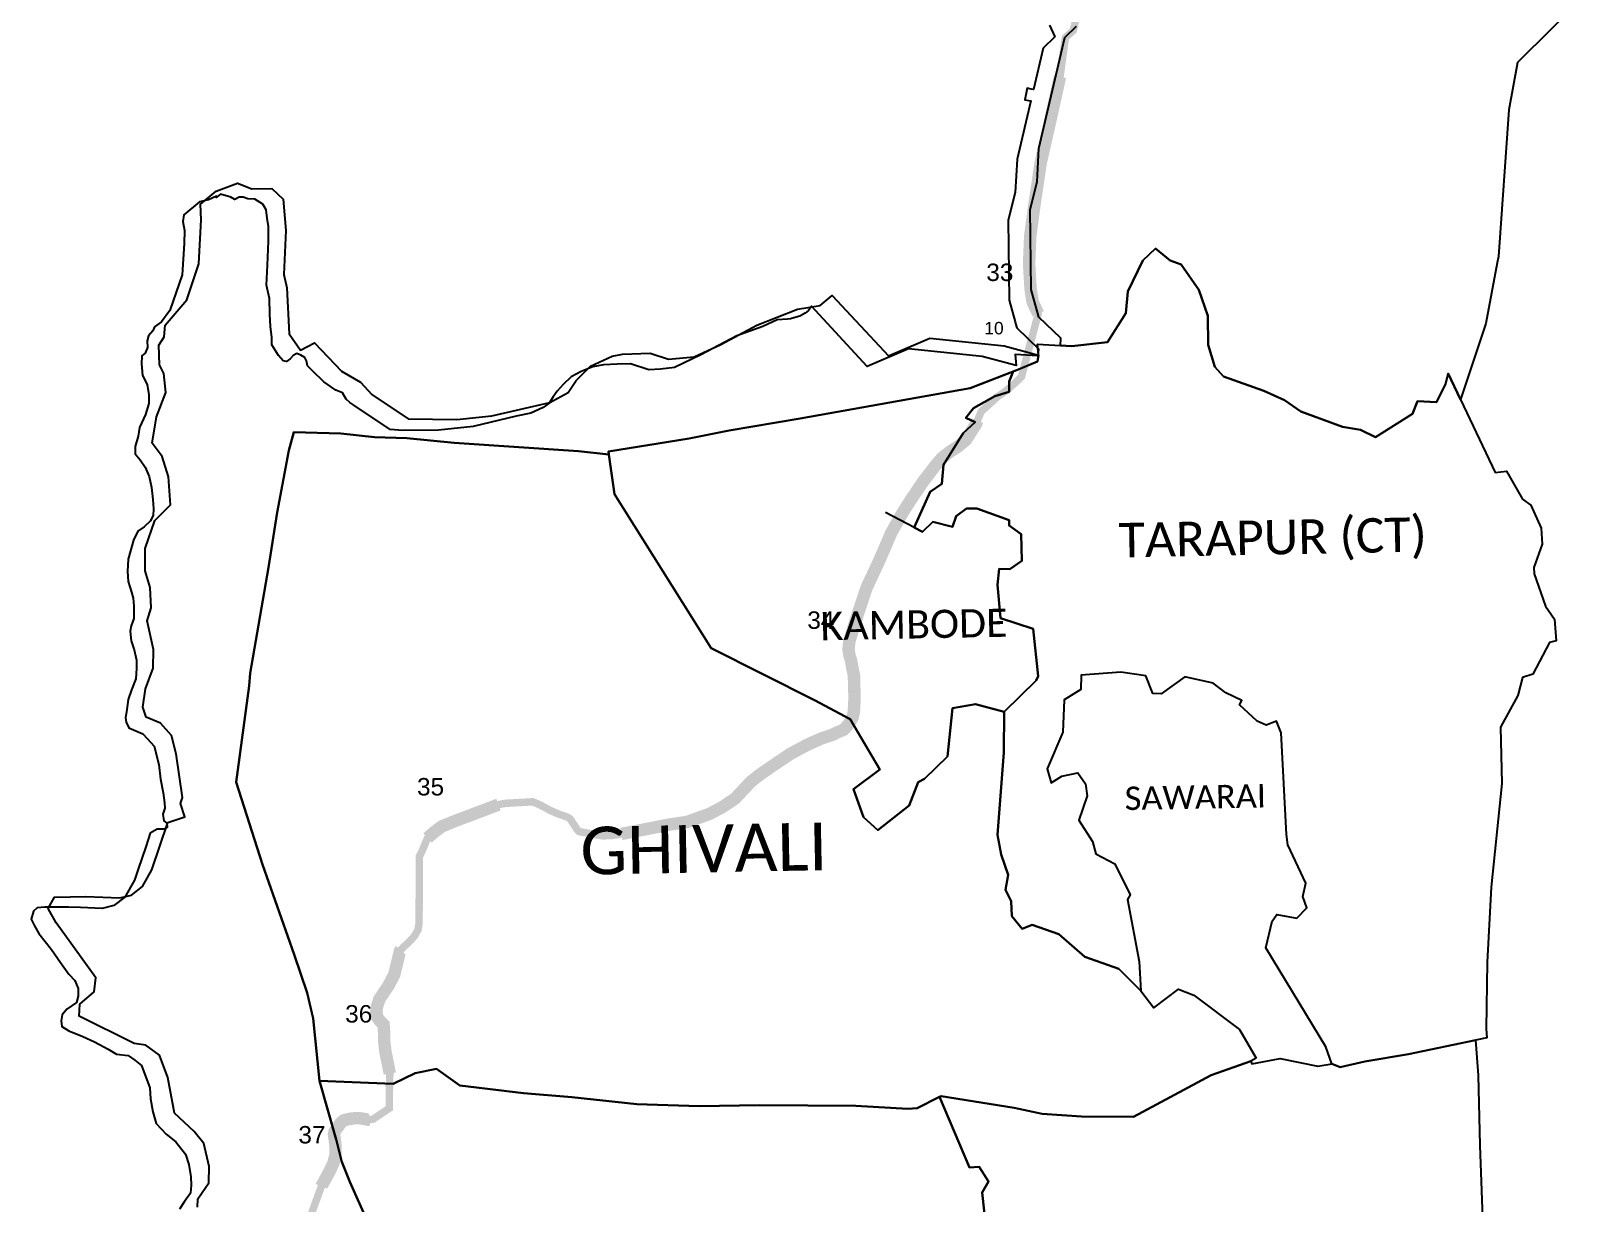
# Model space of a CAD drawing. Header units: metres. Extents: x 0 to 561379, y 0 to 4092696.
# Drawn here: x 253044 to 259287, y 2194803 to 2199506 of the extents above; entities that cross this region are included whole.
import ezdxf

# ---------------------------------------------------------------- set-up
doc = ezdxf.new("R2010")
doc.units = ezdxf.units.M
for name, color, linetype in [('COASTLINE', 5, 'Continuous'), ('DISTRICT BOUNDRY', 86, 'Continuous'), ('NATURALLY PROTECTED', 3, 'Continuous'), ('UNPROTECTED DUE TO CREEK', 150, 'Continuous'), ('VILLAGE BOUNDRY', 32, 'Continuous'), ('VILLAGE NAME', 250, 'Continuous')]:
    doc.layers.add(name, color=color, linetype=linetype)
doc.styles.get("Standard").update_dxf_attribs({"font": 'arial.ttf'})

msp = doc.modelspace()

# ---------------------------------------------------------------- linework, layer by layer
at = {"flags": 128}
msp.add_lwpolyline([(256589.4, 2197514), (256474.9, 2197573.9)], dxfattribs=at)
at = {"layer": 'COASTLINE', "const_width": 30, "flags": 128}
msp.add_lwpolyline([(257237.7, 2199548.5), (257228.1, 2199508.5), (257197, 2199480.6), (257193.1, 2199454.5), (257175.1, 2199323.5), (257151.5, 2199216.6), (257129.2, 2199116.7), (257097, 2198975), (257071.5, 2198803), (257055.3, 2198682.3), (257050.8, 2198572.5), (257056.9, 2198470.9), (257064.9, 2198419.8), (257087.4, 2198371.7), (257020.3, 2198118.8), (256999.2, 2198097.7), (256957.1, 2198061.6), (256923.8, 2198038.7), (256892.1, 2198009.7), (256858.8, 2197979.5), (256838.1, 2197929.9), (256797.1, 2197865.4), (256766.1, 2197839.4), (256731.8, 2197817.2), (256700.4, 2197792.3), (256670.7, 2197757.4), (256626.4, 2197699.2), (256579, 2197629.4), (256542.8, 2197573.1), (256497.4, 2197492.3), (256448.7, 2197379.7), (256397.8, 2197270.9), (256365.6, 2197174.3), (256329, 2197057.7), (256325.8, 2197022.6), (256330, 2196999.3), (256336, 2196980.7), (256341.7, 2196948), (256347.6, 2196920.6), (256350, 2196828.1), (256347.2, 2196771.6), (256342, 2196750.6), (256327.3, 2196725.7), (256307.1, 2196702.8), (256283.5, 2196692.8), (256261.5, 2196682.1), (256214.8, 2196666.2), (256161.6, 2196642.5), (256095.4, 2196607), (256033.3, 2196565.6), (255970.2, 2196522.4), (255933.8, 2196493.5), (255913.2, 2196471.5), (255870.3, 2196426), (255819.6, 2196391.8), (255767.1, 2196364.1), (255677.4, 2196331.9), (255608.3, 2196321.9), (255413.6, 2196283.8), (255376.5, 2196277.5), (255340.3, 2196276.3), (255309.6, 2196280.8), (255256.6, 2196291), (255243.6, 2196293.5), (255235.7, 2196302.4), (255225.8, 2196318), (255207.3, 2196344.8), (255197, 2196351.3), (255189.2, 2196354.4), (255167.4, 2196361.5), (255128, 2196378.3), (255094, 2196397), (255081.8, 2196402.9), (255057.5, 2196413.3), (255041.1, 2196411.9), (254947.6, 2196406.7), (254920.4, 2196401.7), (254816.2, 2196362.2), (254748.1, 2196336.7), (254692.8, 2196314), (254661.8, 2196290.8), (254635.5, 2196267.7), (254610.3, 2196207.6), (254602.9, 2196194.7), (254602.9, 2196109), (254602.3, 2196034.9), (254602.3, 2196034.9), (254601.1, 2195921.9), (254597.1, 2195898.6), (254581.9, 2195872.5), (254559.2, 2195848.2), (254539.8, 2195831), (254525, 2195814.3), (254501.8, 2195719), (254478.8, 2195675.1), (254442.4, 2195621.4), (254431.8, 2195588.3), (254429.6, 2195567.7), (254433.6, 2195548.1), (254445.9, 2195531.6), (254459, 2195518.5), (254460.2, 2195501.5), (254461.2, 2195483.1), (254461.8, 2195449.3), (254466.9, 2195406.5), (254476.8, 2195359.1), (254484.1, 2195321.5), (254482.1, 2195240.8), (254481.7, 2195182.5), (254417.6, 2195139.5), (254397.4, 2195137.1), (254380.4, 2195140.1), (254361.4, 2195143), (254341.4, 2195142.7), (254319.8, 2195139.7), (254299.6, 2195134.7), (254285.8, 2195123.4), (254279.1, 2195112), (254269.3, 2195099.9), (254262.3, 2195089.4), (254259.9, 2195078.7), (254266.4, 2195031.1), (254266.4, 2194997.1), (254257, 2194961), (254241.9, 2194929.2), (254210, 2194871), (254181.5, 2194793.2), (254131, 2194650.6)], dxfattribs=at)
at = {"layer": 'DISTRICT BOUNDRY'}
msp.add_polyline3d([(257133.2, 2199529.9, 0), (257154, 2199483.2, 0), (257106.9, 2199438.1, 0), (257068.7, 2199272.4, 0), (257059.3, 2199273.8, 0), (257043.5, 2199277.9, 0), (257033.3, 2199230.6, 0), (257049.6, 2199228.2, 0), (257058.2, 2199227, 0), (257002.8, 2198992.4, 0), (256995, 2198858.4, 0), (256967, 2198747.9, 0), (256970.6, 2198426.5, 0), (256995.1, 2198339.4, 0), (256996.3, 2198332.3, 0), (257001.3, 2198315.9, 0), (257088.2, 2198231.2, 0), (257086.5, 2198202.4, 0), (256995.2, 2198207.8, 0), (256999, 2198164, 0), (256862.4, 2198200.7, 0), (256566.4, 2198231, 0), (256401, 2198160.2, 0), (256177.2, 2198402.7, 0), (256176.3, 2198400.1, 0), (256165, 2198384.6, 0), (256151.3, 2198374.3, 0), (256129.7, 2198362.5, 0), (256106.6, 2198355.9, 0), (256093, 2198352, 0), (256081.1, 2198350.1, 0), (256039.8, 2198347.7, 0), (255982.2, 2198320.4, 0), (255877.6, 2198283.6, 0), (255733.5, 2198206.3, 0), (255627.1, 2198156.1, 0), (255571.4, 2198149, 0), (255524.5, 2198146.5, 0), (255451, 2198170.5, 0), (255397, 2198170.1, 0), (255341.4, 2198167.3, 0), (255299.1, 2198158.2, 0), (255252.8, 2198139.8, 0), (255212.7, 2198119.2, 0), (255179.7, 2198087.6, 0), (255155.4, 2198060.7, 0), (255139.9, 2198038.1, 0), (255124.5, 2198013.4, 0), (255099.5, 2197995.2, 0), (255050.7, 2197972.4, 0), (254990.9, 2197960.8, 0), (254819.4, 2197919.2, 0), (254679.3, 2197904.7, 0), (254536.2, 2197903.4, 0), (254485.4, 2197907.5, 0), (254339.8, 2198005.1, 0), (254324.1, 2198016.1, 0), (254308.4, 2198029.4, 0), (254294.5, 2198053.9, 0), (254267.6, 2198065, 0), (254218.8, 2198098.2, 0), (254173.4, 2198142.7, 0), (254153.8, 2198162.6, 0), (254149.4, 2198182.7, 0), (254142.4, 2198196.1, 0), (254126.7, 2198205, 0), (254110.9, 2198211.8, 0), (254095.7, 2198204.8, 0), (254084.3, 2198191.3, 0), (254069, 2198180.1, 0), (254055.5, 2198182.2, 0), (254037.6, 2198204.3, 0), (254010.4, 2198247.6, 0), (254010.1, 2198275.9, 0), (254005.2, 2198320.7, 0), (254002.8, 2198369.9, 0), (254000.6, 2198432.7, 0), (253988.7, 2198486.3, 0), (253993.2, 2198567.1, 0), (253997.1, 2198663.3, 0), (253996.4, 2198721.5, 0), (253992.2, 2198755.2, 0), (253987.1, 2198788.8, 0), (253973.9, 2198811.2, 0), (253942.4, 2198831.1, 0), (253913.8, 2198833.1, 0), (253895.6, 2198839.7, 0), (253879.7, 2198839.5, 0), (253862.1, 2198830.4, 0), (253846.3, 2198839.3, 0), (253804.4, 2198852.4, 0), (253786.7, 2198838.9, 0), (253788.3, 2198843.3, 0), (253755.5, 2198829.6, 0), (253719.5, 2198820.4, 0), (253657.5, 2198768.5, 0), (253653.1, 2198741.5, 0), (253659.7, 2198705.7, 0), (253658.1, 2198654, 0), (253649.7, 2198528.5, 0), (253601.3, 2198384.8, 0), (253568, 2198339.9, 0), (253539, 2198319.3, 0), (253532.4, 2198303.6, 0), (253514.6, 2198283.4, 0), (253510.3, 2198263.1, 0), (253510.7, 2198236.1, 0), (253501.6, 2198213.6, 0), (253488.7, 2198202.4, 0), (253486.6, 2198171, 0), (253491.4, 2198124, 0), (253509.2, 2198088.3, 0), (253516.5, 2198045.8, 0), (253516.7, 2198012.2, 0), (253503.3, 2197967.2, 0), (253479.4, 2197915.6, 0), (253473.3, 2197881, 0), (253461.5, 2197839.2, 0), (253461.9, 2197810, 0), (253482.2, 2197785.5, 0), (253502.4, 2197756.5, 0), (253517.7, 2197718.7, 0), (253527.4, 2197673.8, 0), (253532.2, 2197626.9, 0), (253534.8, 2197588.8, 0), (253534.4, 2197562, 0), (253521.3, 2197539.4, 0), (253497.1, 2197516.7, 0), (253472.1, 2197498.6, 0), (253454.9, 2197462.5, 0), (253433, 2197386.2, 0), (253430.6, 2197337, 0), (253433.2, 2197296.7, 0), (253446.8, 2197254.3, 0), (253453.6, 2197229.7, 0), (253456.3, 2197198.2, 0), (253456.3, 2197149, 0), (253445.5, 2197119.8, 0), (253441.2, 2197097.3, 0), (253446.2, 2197059.1, 0), (253457.6, 2197023.5, 0), (253466.4, 2196981, 0), (253466.7, 2196947.4, 0), (253464.5, 2196906.9, 0), (253447.1, 2196861.9, 0), (253433.8, 2196823.9, 0), (253427.6, 2196783.5, 0), (253423.1, 2196749.7, 0), (253425.2, 2196731.9, 0), (253436.8, 2196709.6, 0), (253492.9, 2196685.5, 0), (253510.9, 2196665.3, 0), (253537.5, 2196636.5, 0), (253556.2, 2196562.5, 0), (253563.2, 2196504.4, 0), (253574.3, 2196448.5, 0), (253579.2, 2196408.1, 0), (253581.3, 2196388, 0), (253573, 2196363.2, 0), (253577.3, 2196336.5, 0), (253588.3, 2196327.5, 0), (253590.4, 2196309.8, 0), (253577.6, 2196302.8, 0), (253550.6, 2196302.7, 0), (253521.7, 2196286.9, 0), (253504.1, 2196232.8, 0), (253473.3, 2196142.8, 0), (253458.3, 2196098.1, 0), (253420.6, 2196030.4, 0), (253376.4, 2195996.5, 0), (253329.3, 2195984.9, 0), (253242.6, 2195988.7, 0), (253193.3, 2195990.6, 0), (253141.6, 2195990.2, 0), (253099.4, 2195989.7, 0), (253068.3, 2195987.2, 0), (253053, 2195973.6, 0), (253043.8, 2195942.3, 0), (253057.7, 2195915.5, 0), (253075.5, 2195884.3, 0), (253125.4, 2195819.6, 0), (253161.2, 2195768.4, 0), (253194.7, 2195721.5, 0), (253219.7, 2195695, 0), (253232.8, 2195663.6, 0), (253233.1, 2195632.3, 0), (253226.3, 2195607.5, 0), (253186.9, 2195580.4, 0), (253169.1, 2195557.8, 0), (253164.7, 2195533.2, 0), (253166.8, 2195510.7, 0), (253195.9, 2195493, 0), (253252.1, 2195471.1, 0), (253298.7, 2195449, 0), (253353.1, 2195420.4, 0), (253386.2, 2195400.3, 0), (253433.1, 2195394.2, 0), (253459.8, 2195376.3, 0), (253487.3, 2195354.2, 0), (253520.9, 2195264.9, 0), (253523.4, 2195220.1, 0), (253533, 2195168.6, 0), (253546.6, 2195121.6, 0), (253586.5, 2195079.4, 0), (253625, 2195048.3, 0), (253663.2, 2194999.2, 0), (253676.8, 2194956.8, 0), (253685.6, 2194907.7, 0), (253685.9, 2194874, 0), (253683.8, 2194842.5, 0), (253659.4, 2194808.8, 0), (253639.9, 2194777.2, 0)], dxfattribs=at)
at = {"layer": 'NATURALLY PROTECTED', "const_width": 50, "flags": 128}
for points in [[(257175.1, 2199323.5), (257151.5, 2199216.6), (257129.2, 2199116.7), (257097, 2198975), (257071.5, 2198803), (257055.3, 2198682.3), (257050.8, 2198572.5), (257056.9, 2198470.9), (257064.9, 2198419.8), (257087.4, 2198371.7)], [(256843.4, 2197942.6), (256838.1, 2197929.9), (256797.1, 2197865.4), (256766.1, 2197839.4), (256731.8, 2197817.2), (256700.4, 2197792.3), (256670.7, 2197757.4), (256626.4, 2197699.2), (256579, 2197629.4), (256542.8, 2197573.1), (256527.7, 2197546.3), (256497.4, 2197492.3), (256448.7, 2197379.7), (256397.8, 2197270.9), (256365.6, 2197174.3), (256332.7, 2197069.3), (256329, 2197057.7), (256325.8, 2197022.6), (256330, 2196999.3), (256336, 2196980.7), (256341.7, 2196948), (256347.6, 2196920.6), (256350, 2196828.1), (256347.2, 2196771.6), (256342, 2196750.6), (256335.5, 2196739.6), (256327.3, 2196725.7), (256307.1, 2196702.8), (256283.5, 2196692.8), (256261.5, 2196682.1), (256214.8, 2196666.2), (256161.6, 2196642.5), (256095.4, 2196607), (256033.3, 2196565.6), (255970.2, 2196522.4), (255933.8, 2196493.5), (255913.2, 2196471.5), (255870.3, 2196426), (255819.6, 2196391.8), (255767.1, 2196364.1), (255677.4, 2196331.9), (255608.3, 2196321.9), (255413.6, 2196283.8)], [(254920.4, 2196401.7), (254816.2, 2196362.2), (254748.1, 2196336.7), (254692.8, 2196314), (254661.8, 2196290.8), (254635.5, 2196267.7)], [(254527.6, 2195817.2), (254525, 2195814.3), (254501.8, 2195719), (254478.8, 2195675.1), (254442.4, 2195621.4), (254431.8, 2195588.3), (254429.6, 2195567.7), (254433.6, 2195548.1), (254445.9, 2195531.6), (254459, 2195518.5), (254460.2, 2195501.5), (254461.2, 2195483.1), (254461.8, 2195449.3), (254466.9, 2195406.5), (254476.8, 2195359.1), (254484, 2195322)], [(254402.4, 2195137.7), (254397.4, 2195137.1), (254380.4, 2195140.1), (254361.4, 2195143), (254341.4, 2195142.7), (254319.8, 2195139.7), (254299.6, 2195134.7), (254285.8, 2195123.4), (254279.1, 2195112), (254269.3, 2195099.9), (254262.3, 2195089.4), (254259.9, 2195078.7), (254266.4, 2195031.1), (254266.4, 2194997.1), (254257, 2194961), (254241.9, 2194929.2), (254210, 2194871), (254209.4, 2194869.5)]]:
    msp.add_lwpolyline(points, dxfattribs=at)
at = {"layer": 'VILLAGE BOUNDRY'}
for points in [[(259286.5, 2199653.2, 0), (259012.3, 2199380.4, 0), (258977, 2199189.8, 0), (258935.4, 2198601.6, 0), (258930.6, 2198576.1, 0), (258884.7, 2198332.3, 0), (258783.6, 2198028.3, 0), (258733.6, 2198132.5, 0), (258723.2, 2198088.8, 0), (258686.3, 2198017.6, 0), (258610.9, 2198020.3, 0), (258590.4, 2197970.4, 0), (258441.3, 2197877, 0), (258381.7, 2197906.1, 0), (258309.2, 2197917.7, 0), (258141.3, 2197979.8, 0), (258076.5, 2198025.2, 0), (257992.7, 2198062, 0), (257831.7, 2198120.4, 0), (257796.9, 2198159.2, 0), (257769.5, 2198247.1, 0), (257768.7, 2198363.9, 0), (257732.5, 2198468, 0), (257662, 2198569.8, 0), (257617.5, 2198585.2, 0), (257557.8, 2198633.1, 0), (257507.5, 2198584.9, 0), (257447, 2198461.1, 0), (257439.3, 2198374.1, 0), (257365.7, 2198257.8, 0), (257221.8, 2198241.7, 0), (257176.7, 2198244.4, 0), (257178.2, 2198273.2, 0), (257090.4, 2198358, 0), (257059.2, 2198468.6, 0), (257054.9, 2198790.2, 0), (257082.8, 2198900.7, 0), (257090.5, 2199034.8, 0), (257194.4, 2199480.8, 0), (257241.8, 2199525.9, 0)], [(259286.5, 2199653.2, 0), (259012.3, 2199380.4, 0), (258977, 2199189.8, 0), (258935.4, 2198601.6, 0), (258930.6, 2198576.1, 0), (258884.7, 2198332.3, 0), (258783.6, 2198028.3, 0), (258733.6, 2198132.5, 0), (258723.2, 2198088.8, 0), (258686.3, 2198017.6, 0), (258610.9, 2198020.3, 0), (258590.4, 2197970.4, 0), (258441.3, 2197877, 0), (258381.7, 2197906.1, 0), (258309.2, 2197917.7, 0), (258141.3, 2197979.8, 0), (258076.5, 2198025.2, 0), (257992.7, 2198062, 0), (257831.7, 2198120.4, 0), (257796.9, 2198159.2, 0), (257769.5, 2198247.1, 0), (257768.7, 2198363.9, 0), (257732.5, 2198468, 0), (257662, 2198569.8, 0), (257617.5, 2198585.2, 0), (257557.8, 2198633.1, 0), (257507.5, 2198584.9, 0), (257447, 2198461.1, 0), (257439.3, 2198374.1, 0), (257365.7, 2198257.8, 0), (257221.8, 2198241.7, 0), (257176.7, 2198244.4, 0), (257178.2, 2198273.2, 0), (257090.4, 2198358, 0), (257059.2, 2198468.6, 0), (257054.9, 2198790.2, 0), (257082.8, 2198900.7, 0), (257090.5, 2199034.8, 0), (257194.4, 2199480.8, 0), (257241.8, 2199525.9, 0)], [(253711.6, 2194785.3, 0), (253713.6, 2194818.8, 0), (253757.7, 2194884.1, 0), (253759.4, 2194949.3, 0), (253736.7, 2195040.9, 0), (253698.2, 2195090, 0), (253619.3, 2195163.4, 0), (253593.3, 2195306.8, 0), (253559.4, 2195396.2, 0), (253504.8, 2195436.2, 0), (253457.7, 2195442.3, 0), (253237, 2195552.9, 0), (253239.3, 2195600, 0), (253296.7, 2195649.7, 0), (253303.1, 2195705.8, 0), (253144.7, 2195926.6, 0), (253112.7, 2195984.7, 0), (253137.3, 2196029.6, 0), (253262.9, 2196032.9, 0), (253399.5, 2196027.2, 0), (253446.8, 2196038.8, 0), (253491.3, 2196072.6, 0), (253529, 2196140.3, 0), (253592.4, 2196329.2, 0), (253661.5, 2196352.1, 0), (253643.8, 2196405.5, 0), (253652.2, 2196430.3, 0), (253626.6, 2196604.9, 0), (253607.7, 2196678.9, 0), (253562.8, 2196727.9, 0), (253506.4, 2196752.2, 0), (253492.5, 2196792.3, 0), (253503.2, 2196866.5, 0), (253533.9, 2196949.5, 0), (253535.7, 2197023.7, 0), (253510.2, 2197139.9, 0), (253525.3, 2197191.7, 0), (253522.4, 2197272.4, 0), (253501.8, 2197339.5, 0), (253501.4, 2197429, 0), (253540.6, 2197541.5, 0), (253603, 2197604.8, 0), (253595.8, 2197716.7, 0), (253570.5, 2197799.5, 0), (253529.7, 2197853, 0), (253547.2, 2197958.6, 0), (253584.5, 2198055.2, 0), (253576.8, 2198131.4, 0), (253558.9, 2198167.2, 0), (253556, 2198245.6, 0), (253578, 2198279.3, 0), (253581.9, 2198326.5, 0), (253668.8, 2198428, 0), (253717.2, 2198571.8, 0), (253726.9, 2198749.1, 0), (253724.6, 2198811.9, 0), (253786.8, 2198863.8, 0), (253872, 2198895.8, 0), (253930, 2198873.8, 0), (254010.8, 2198874.4, 0), (254055.7, 2198832.2, 0), (254066, 2198706.6, 0), (254057.9, 2198529.5, 0), (254070, 2198475.9, 0), (254080.2, 2198290.6, 0), (254125.6, 2198225.2, 0), (254181.2, 2198254.8, 0), (254289.9, 2198141.1, 0), (254366, 2198096.8, 0), (254411.7, 2198048, 0), (254558.2, 2197950.2, 0), (254753.2, 2197947.4, 0), (254894.1, 2197961.9, 0), (255126.7, 2198015.1, 0), (255200.8, 2198056.1, 0), (255231.8, 2198103.4, 0), (255289.3, 2198161.9, 0), (255376.2, 2198200.9, 0), (255418.7, 2198210, 0), (255529.1, 2198213.1, 0), (255603.1, 2198189.1, 0), (255706.3, 2198198.6, 0), (255813.3, 2198248.9, 0), (255958.3, 2198326.1, 0), (256121.4, 2198390.2, 0), (256211.9, 2198405, 0), (256259.6, 2198445.2, 0), (256485.7, 2198202.5, 0), (256652.1, 2198273.3, 0), (256950.6, 2198242.8, 0), (257088.5, 2198206, 0), (257085.2, 2198180.7, 0), (257015.4, 2198150.2, 0), (256814.1, 2198073.1, 0), (256131.7, 2197950.9, 0), (255846.9, 2197903.3, 0), (255685.9, 2197871.2, 0), (255361.6, 2197818.7, 0), (255363.2, 2197807.5, 0), (255241.1, 2197820.2, 0), (254742.4, 2197853.1, 0), (254552.4, 2197872.1, 0), (254423, 2197877, 0), (254287.7, 2197891.8, 0), (254099.2, 2197896.2, 0), (254078.1, 2197822.6, 0), (254031.9, 2197573.5, 0), (253996.8, 2197353.8, 0), (253923.5, 2196929.2, 0), (253919.8, 2196878.2, 0), (253866.8, 2196491.1, 0), (253972.3, 2196161.6, 0), (254099.8, 2195799.7, 0), (254151.6, 2195646.1, 0), (254175.8, 2195543.4, 0), (254202.4, 2195292.9, 0), (254269.2, 2195057.8, 0), (254291, 2194967.9, 0), (254323.7, 2194887.5, 0), (254471, 2194557.7, 0)], [(253711.6, 2194785.3, 0), (253713.6, 2194818.8, 0), (253757.7, 2194884.1, 0), (253759.4, 2194949.3, 0), (253736.7, 2195040.9, 0), (253698.2, 2195090, 0), (253619.3, 2195163.4, 0), (253593.3, 2195306.8, 0), (253559.4, 2195396.2, 0), (253504.8, 2195436.2, 0), (253457.7, 2195442.3, 0), (253237, 2195552.9, 0), (253239.3, 2195600, 0), (253296.7, 2195649.7, 0), (253303.1, 2195705.8, 0), (253144.7, 2195926.6, 0), (253112.7, 2195984.7, 0), (253137.3, 2196029.6, 0), (253262.9, 2196032.9, 0), (253399.5, 2196027.2, 0), (253446.8, 2196038.8, 0), (253491.3, 2196072.6, 0), (253529, 2196140.3, 0), (253592.4, 2196329.2, 0), (253661.5, 2196352.1, 0), (253643.8, 2196405.5, 0), (253652.2, 2196430.3, 0), (253626.6, 2196604.9, 0), (253607.7, 2196678.9, 0), (253562.8, 2196727.9, 0), (253506.4, 2196752.2, 0), (253492.5, 2196792.3, 0), (253503.2, 2196866.5, 0), (253533.9, 2196949.5, 0), (253535.7, 2197023.7, 0), (253510.2, 2197139.9, 0), (253525.3, 2197191.7, 0), (253522.4, 2197272.4, 0), (253501.8, 2197339.5, 0), (253501.4, 2197429, 0), (253540.6, 2197541.5, 0), (253603, 2197604.8, 0), (253595.8, 2197716.7, 0), (253570.5, 2197799.5, 0), (253529.7, 2197853, 0), (253547.2, 2197958.6, 0), (253584.5, 2198055.2, 0), (253576.8, 2198131.4, 0), (253558.9, 2198167.2, 0), (253556, 2198245.6, 0), (253578, 2198279.3, 0), (253581.9, 2198326.5, 0), (253668.8, 2198428, 0), (253717.2, 2198571.8, 0), (253726.9, 2198749.1, 0), (253724.6, 2198811.9, 0), (253786.8, 2198863.8, 0), (253872, 2198895.8, 0), (253930, 2198873.8, 0), (254010.8, 2198874.4, 0), (254055.7, 2198832.2, 0), (254066, 2198706.6, 0), (254057.9, 2198529.5, 0), (254070, 2198475.9, 0), (254080.2, 2198290.6, 0), (254125.6, 2198225.2, 0), (254181.2, 2198254.8, 0), (254289.9, 2198141.1, 0), (254366, 2198096.8, 0), (254411.7, 2198048, 0), (254558.2, 2197950.2, 0), (254753.2, 2197947.4, 0), (254894.1, 2197961.9, 0), (255126.7, 2198015.1, 0), (255200.8, 2198056.1, 0), (255231.8, 2198103.4, 0), (255289.3, 2198161.9, 0), (255376.2, 2198200.9, 0), (255418.7, 2198210, 0), (255529.1, 2198213.1, 0), (255603.1, 2198189.1, 0), (255706.3, 2198198.6, 0), (255813.3, 2198248.9, 0), (255958.3, 2198326.1, 0), (256121.4, 2198390.2, 0), (256211.9, 2198405, 0), (256259.6, 2198445.2, 0), (256485.7, 2198202.5, 0), (256652.1, 2198273.3, 0), (256950.6, 2198242.8, 0), (257088.5, 2198206, 0), (257085.2, 2198180.7, 0), (257015.4, 2198150.2, 0), (256814.1, 2198073.1, 0), (256131.7, 2197950.9, 0), (255846.9, 2197903.3, 0), (255685.9, 2197871.2, 0), (255361.6, 2197818.7, 0), (255363.2, 2197807.5, 0), (255241.1, 2197820.2, 0), (254742.4, 2197853.1, 0), (254552.4, 2197872.1, 0), (254423, 2197877, 0), (254287.7, 2197891.8, 0), (254099.2, 2197896.2, 0), (254078.1, 2197822.6, 0), (254031.9, 2197573.5, 0), (253996.8, 2197353.8, 0), (253923.5, 2196929.2, 0), (253919.8, 2196878.2, 0), (253866.8, 2196491.1, 0), (253972.3, 2196161.6, 0), (254099.8, 2195799.7, 0), (254151.6, 2195646.1, 0), (254175.8, 2195543.4, 0), (254202.4, 2195292.9, 0), (254269.2, 2195057.8, 0), (254291, 2194967.9, 0), (254323.7, 2194887.5, 0), (254471, 2194557.7, 0)], [(256887.7, 2194612, 0), (256862.3, 2194845.2, 0), (256887.2, 2194889.3, 0), (256850.1, 2194948.2, 0), (256812, 2194945.3, 0), (256691.2, 2195228.2, 0), (256697.9, 2195231.5, 0), (256990.4, 2195183.9, 0), (257104, 2195160, 0), (257261.8, 2195149.9, 0), (257470, 2195148.3, 0), (257781.6, 2195315.1, 0), (257940.7, 2195372, 0), (257945.2, 2195360.5, 0), (258059.1, 2195382.4, 0), (258209.6, 2195352, 0), (258266.7, 2195360.9, 0), (258299.5, 2195347.4, 0), (258398.5, 2195370.8, 0), (258573.9, 2195399.5, 0), (258842.7, 2195456.1, 0), (258853.6, 2195316.3, 0), (258860.4, 2195032.9, 0), (258873.5, 2194670.8, 0)], [(256887.7, 2194612, 0), (256862.3, 2194845.2, 0), (256887.2, 2194889.3, 0), (256850.1, 2194948.2, 0), (256812, 2194945.3, 0), (256691.2, 2195228.2, 0), (256697.9, 2195231.5, 0), (256990.4, 2195183.9, 0), (257104, 2195160, 0), (257261.8, 2195149.9, 0), (257470, 2195148.3, 0), (257781.6, 2195315.1, 0), (257940.7, 2195372, 0), (257945.2, 2195360.5, 0), (258059.1, 2195382.4, 0), (258209.6, 2195352, 0), (258266.7, 2195360.9, 0), (258299.5, 2195347.4, 0), (258398.5, 2195370.8, 0), (258573.9, 2195399.5, 0), (258842.7, 2195456.1, 0), (258853.6, 2195316.3, 0), (258860.4, 2195032.9, 0), (258873.5, 2194670.8, 0)], [(254471, 2194557.7, 0), (254323.7, 2194887.5, 0), (254291, 2194967.9, 0), (254269.2, 2195057.8, 0), (254202.4, 2195292.9, 0), (254497.3, 2195281.5, 0), (254586.2, 2195323.6, 0), (254671.2, 2195341.1, 0), (254765.6, 2195274.3, 0), (255020.3, 2195243.9, 0), (255214.3, 2195227, 0), (255475.3, 2195199.7, 0), (255726.1, 2195191.4, 0), (255969.6, 2195194.6, 0), (256355.3, 2195192.2, 0), (256564.6, 2195180.9, 0), (256601, 2195183.5, 0), (256691.2, 2195228.2, 0), (256812, 2194945.3, 0), (256850.1, 2194948.2, 0), (256887.2, 2194889.3, 0), (256862.3, 2194845.2, 0), (256887.7, 2194612, 0)], [(254471, 2194557.7, 0), (254323.7, 2194887.5, 0), (254291, 2194967.9, 0), (254269.2, 2195057.8, 0), (254202.4, 2195292.9, 0), (254497.3, 2195281.5, 0), (254586.2, 2195323.6, 0), (254671.2, 2195341.1, 0), (254765.6, 2195274.3, 0), (255020.3, 2195243.9, 0), (255214.3, 2195227, 0), (255475.3, 2195199.7, 0), (255726.1, 2195191.4, 0), (255969.6, 2195194.6, 0), (256355.3, 2195192.2, 0), (256564.6, 2195180.9, 0), (256601, 2195183.5, 0), (256691.2, 2195228.2, 0), (256812, 2194945.3, 0), (256850.1, 2194948.2, 0), (256887.2, 2194889.3, 0), (256862.3, 2194845.2, 0), (256887.7, 2194612, 0)]]:
    msp.add_polyline3d(points, dxfattribs=at)
for points in [[(259078.9, 2197327.6, 0), (259124.9, 2197197.5, 0), (259160.2, 2197145.5, 0), (259166.7, 2197058.5, 0), (259139.9, 2197052.8, 0), (259074, 2196925.8, 0), (259031.8, 2196911.6, 0), (259013.5, 2196839.5, 0), (258943, 2196712.1, 0), (258949.2, 2196487, 0), (258906.7, 2196070.5, 0), (258890.5, 2195769.9, 0), (258886, 2195502.2, 0), (258888.1, 2195465.2, 0), (258842.7, 2195456.1, 0), (258573.9, 2195399.5, 0), (258398.5, 2195370.8, 0), (258299.5, 2195347.4, 0), (258266.7, 2195360.9, 0), (258242.1, 2195430, 0), (258001.9, 2195826.7, 0), (258026.5, 2195934.2, 0), (258045.1, 2195960.6, 0), (258125.4, 2195945.3, 0), (258166, 2195987, 0), (258149.9, 2196032.5, 0), (258161.4, 2196085.7, 0), (258090.3, 2196240.5, 0), (258084.1, 2196281.4, 0), (258062.6, 2196689.4, 0), (258044.3, 2196736.7, 0), (258002.8, 2196720.3, 0), (257966.5, 2196736.3, 0), (257895.1, 2196802.1, 0), (257905.2, 2196820.1, 0), (257841.1, 2196850.9, 0), (257789.3, 2196889.7, 0), (257675.6, 2196915.1, 0), (257581.5, 2196846.4, 0), (257548, 2196847.7, 0), (257519.3, 2196918.6, 0), (257419.3, 2196933.3, 0), (257259.5, 2196921.3, 0), (257258.7, 2196863.2, 0), (257192.2, 2196821.9, 0), (257185.7, 2196692.7, 0), (257123, 2196545.1, 0), (257139.2, 2196489.6, 0), (257182.1, 2196516.2, 0), (257247.2, 2196529.4, 0), (257277.6, 2196485.4, 0), (257284.2, 2196436.6, 0), (257250.3, 2196339.4, 0), (257305.6, 2196253.9, 0), (257318.9, 2196204.6, 0), (257395.7, 2196164.2, 0), (257456.6, 2196039.8, 0), (257445.8, 2196020.5, 0), (257493.1, 2195772, 0), (257499.7, 2195654.7, 0), (257411.6, 2195742.6, 0), (257274.3, 2195791.2, 0), (257170.6, 2195881.8, 0), (257063.2, 2195919.2, 0), (257023.5, 2195903.3, 0), (256981.2, 2195953.2, 0), (256979.2, 2196013.7, 0), (256955.5, 2196059.5, 0), (256966.4, 2196120, 0), (256939, 2196200.9, 0), (256924, 2196280.3, 0), (256949, 2196610.7, 0), (256950.8, 2196774.1, 0), (257078.6, 2196899.2, 0), (257087.7, 2196917.1, 0), (257067.4, 2197106.8, 0), (256936.6, 2197150.2, 0), (256924.2, 2197283.6, 0), (256930.7, 2197347.6, 0), (256973.7, 2197346.1, 0), (257021.2, 2197379.6, 0), (257019.2, 2197486.6, 0), (256971, 2197521.9, 0), (256970.4, 2197543.8, 0), (256840.9, 2197590.4, 0), (256800, 2197589.8, 0), (256757.4, 2197559.3, 0), (256743.3, 2197517.1, 0), (256664.2, 2197536.7, 0), (256622.5, 2197496.7, 0), (256589.4, 2197514, 0), (256653.8, 2197656.9, 0), (256700.3, 2197689.4, 0), (256707, 2197765.5, 0), (256785.5, 2197892.8, 0), (256834.6, 2197936.4, 0), (256796.7, 2197953.5, 0), (256827.2, 2197992.3, 0), (256912.7, 2198041.2, 0), (256971.1, 2198058.8, 0), (256971.3, 2198099.6, 0), (256987.3, 2198140.5, 0), (257085.2, 2198180.7, 0), (257088.5, 2198206, 0), (257084.5, 2198249.8, 0), (257176.7, 2198244.4, 0), (257221.8, 2198241.7, 0), (257365.7, 2198257.8, 0), (257439.3, 2198374.1, 0), (257447, 2198461.1, 0), (257507.5, 2198584.9, 0), (257557.8, 2198633.1, 0), (257617.5, 2198585.2, 0), (257662, 2198569.8, 0), (257732.5, 2198468, 0), (257768.7, 2198363.9, 0), (257769.5, 2198247.1, 0), (257796.9, 2198159.2, 0), (257831.7, 2198120.4, 0), (257992.7, 2198062, 0), (258076.5, 2198025.2, 0), (258141.3, 2197979.8, 0), (258309.2, 2197917.7, 0), (258381.7, 2197906.1, 0), (258441.3, 2197877, 0), (258590.4, 2197970.4, 0), (258610.9, 2198020.3, 0), (258686.3, 2198017.6, 0), (258723.2, 2198088.8, 0), (258733.6, 2198132.5, 0), (258783.6, 2198028.3, 0), (258922.6, 2197735.2, 0), (258967.5, 2197740.1, 0), (259031.8, 2197627.1, 0), (259065.5, 2197603.5, 0), (259106.7, 2197511.8, 0), (259110.9, 2197446.4, 0), (259077.4, 2197353.3, 0)], [(259078.9, 2197327.6, 0), (259124.9, 2197197.5, 0), (259160.2, 2197145.5, 0), (259166.7, 2197058.5, 0), (259139.9, 2197052.8, 0), (259074, 2196925.8, 0), (259031.8, 2196911.6, 0), (259013.5, 2196839.5, 0), (258943, 2196712.1, 0), (258949.2, 2196487, 0), (258906.7, 2196070.5, 0), (258890.5, 2195769.9, 0), (258886, 2195502.2, 0), (258888.1, 2195465.2, 0), (258842.7, 2195456.1, 0), (258573.9, 2195399.5, 0), (258398.5, 2195370.8, 0), (258299.5, 2195347.4, 0), (258266.7, 2195360.9, 0), (258242.1, 2195430, 0), (258001.9, 2195826.7, 0), (258026.5, 2195934.2, 0), (258045.1, 2195960.6, 0), (258125.4, 2195945.3, 0), (258166, 2195987, 0), (258149.9, 2196032.5, 0), (258161.4, 2196085.7, 0), (258090.3, 2196240.5, 0), (258084.1, 2196281.4, 0), (258062.6, 2196689.4, 0), (258044.3, 2196736.7, 0), (258002.8, 2196720.3, 0), (257966.5, 2196736.3, 0), (257895.1, 2196802.1, 0), (257905.2, 2196820.1, 0), (257841.1, 2196850.9, 0), (257789.3, 2196889.7, 0), (257675.6, 2196915.1, 0), (257581.5, 2196846.4, 0), (257548, 2196847.7, 0), (257519.3, 2196918.6, 0), (257419.3, 2196933.3, 0), (257259.5, 2196921.3, 0), (257258.7, 2196863.2, 0), (257192.2, 2196821.9, 0), (257185.7, 2196692.7, 0), (257123, 2196545.1, 0), (257139.2, 2196489.6, 0), (257182.1, 2196516.2, 0), (257247.2, 2196529.4, 0), (257277.6, 2196485.4, 0), (257284.2, 2196436.6, 0), (257250.3, 2196339.4, 0), (257305.6, 2196253.9, 0), (257318.9, 2196204.6, 0), (257395.7, 2196164.2, 0), (257456.6, 2196039.8, 0), (257445.8, 2196020.5, 0), (257493.1, 2195772, 0), (257499.7, 2195654.7, 0), (257411.6, 2195742.6, 0), (257274.3, 2195791.2, 0), (257170.6, 2195881.8, 0), (257063.2, 2195919.2, 0), (257023.5, 2195903.3, 0), (256981.2, 2195953.2, 0), (256979.2, 2196013.7, 0), (256955.5, 2196059.5, 0), (256966.4, 2196120, 0), (256939, 2196200.9, 0), (256924, 2196280.3, 0), (256949, 2196610.7, 0), (256950.8, 2196774.1, 0), (257078.6, 2196899.2, 0), (257087.7, 2196917.1, 0), (257067.4, 2197106.8, 0), (256936.6, 2197150.2, 0), (256924.2, 2197283.6, 0), (256930.7, 2197347.6, 0), (256973.7, 2197346.1, 0), (257021.2, 2197379.6, 0), (257019.2, 2197486.6, 0), (256971, 2197521.9, 0), (256970.4, 2197543.8, 0), (256840.9, 2197590.4, 0), (256800, 2197589.8, 0), (256757.4, 2197559.3, 0), (256743.3, 2197517.1, 0), (256664.2, 2197536.7, 0), (256622.5, 2197496.7, 0), (256589.4, 2197514, 0), (256653.8, 2197656.9, 0), (256700.3, 2197689.4, 0), (256707, 2197765.5, 0), (256785.5, 2197892.8, 0), (256834.6, 2197936.4, 0), (256796.7, 2197953.5, 0), (256827.2, 2197992.3, 0), (256912.7, 2198041.2, 0), (256971.1, 2198058.8, 0), (256971.3, 2198099.6, 0), (256987.3, 2198140.5, 0), (257085.2, 2198180.7, 0), (257088.5, 2198206, 0), (257084.5, 2198249.8, 0), (257176.7, 2198244.4, 0), (257221.8, 2198241.7, 0), (257365.7, 2198257.8, 0), (257439.3, 2198374.1, 0), (257447, 2198461.1, 0), (257507.5, 2198584.9, 0), (257557.8, 2198633.1, 0), (257617.5, 2198585.2, 0), (257662, 2198569.8, 0), (257732.5, 2198468, 0), (257768.7, 2198363.9, 0), (257769.5, 2198247.1, 0), (257796.9, 2198159.2, 0), (257831.7, 2198120.4, 0), (257992.7, 2198062, 0), (258076.5, 2198025.2, 0), (258141.3, 2197979.8, 0), (258309.2, 2197917.7, 0), (258381.7, 2197906.1, 0), (258441.3, 2197877, 0), (258590.4, 2197970.4, 0), (258610.9, 2198020.3, 0), (258686.3, 2198017.6, 0), (258723.2, 2198088.8, 0), (258733.6, 2198132.5, 0), (258783.6, 2198028.3, 0), (258922.6, 2197735.2, 0), (258967.5, 2197740.1, 0), (259031.8, 2197627.1, 0), (259065.5, 2197603.5, 0), (259106.7, 2197511.8, 0), (259110.9, 2197446.4, 0), (259077.4, 2197353.3, 0)], [(257087.7, 2196917.1, 0), (257078.6, 2196899.2, 0), (256950.8, 2196774.1, 0), (256835.8, 2196804.8, 0), (256743, 2196788.7, 0), (256723.2, 2196595.2, 0), (256631.1, 2196504.8, 0), (256606, 2196491.7, 0), (256569.7, 2196398.2, 0), (256443.4, 2196299.5, 0), (256386.5, 2196350.8, 0), (256345.9, 2196463.9, 0), (256451.8, 2196542.5, 0), (256332.5, 2196744.7, 0), (256189.4, 2196821.2, 0), (255774, 2197029.3, 0), (255386.6, 2197647.5, 0), (255363.2, 2197807.5, 0), (255361.6, 2197818.7, 0), (255685.9, 2197871.2, 0), (255846.9, 2197903.3, 0), (256131.7, 2197950.9, 0), (256814.1, 2198073.1, 0), (256987.3, 2198140.5, 0), (256971.3, 2198099.6, 0), (256971.1, 2198058.8, 0), (256912.7, 2198041.2, 0), (256827.2, 2197992.3, 0), (256796.7, 2197953.5, 0), (256834.6, 2197936.4, 0), (256785.5, 2197892.8, 0), (256707, 2197765.5, 0), (256700.3, 2197689.4, 0), (256653.8, 2197656.9, 0), (256589.4, 2197514, 0), (256622.5, 2197496.7, 0), (256664.2, 2197536.7, 0), (256743.3, 2197517.1, 0), (256757.4, 2197559.3, 0), (256800, 2197589.8, 0), (256840.9, 2197590.4, 0), (256970.4, 2197543.8, 0), (256971, 2197521.9, 0), (257019.2, 2197486.6, 0), (257021.2, 2197379.6, 0), (256973.7, 2197346.1, 0), (256930.7, 2197347.6, 0), (256924.2, 2197283.6, 0), (256936.6, 2197150.2, 0), (257067.4, 2197106.8, 0)], [(257087.7, 2196917.1, 0), (257078.6, 2196899.2, 0), (256950.8, 2196774.1, 0), (256835.8, 2196804.8, 0), (256743, 2196788.7, 0), (256723.2, 2196595.2, 0), (256631.1, 2196504.8, 0), (256606, 2196491.7, 0), (256569.7, 2196398.2, 0), (256443.4, 2196299.5, 0), (256386.5, 2196350.8, 0), (256345.9, 2196463.9, 0), (256451.8, 2196542.5, 0), (256332.5, 2196744.7, 0), (256189.4, 2196821.2, 0), (255774, 2197029.3, 0), (255386.6, 2197647.5, 0), (255363.2, 2197807.5, 0), (255361.6, 2197818.7, 0), (255685.9, 2197871.2, 0), (255846.9, 2197903.3, 0), (256131.7, 2197950.9, 0), (256814.1, 2198073.1, 0), (256987.3, 2198140.5, 0), (256971.3, 2198099.6, 0), (256971.1, 2198058.8, 0), (256912.7, 2198041.2, 0), (256827.2, 2197992.3, 0), (256796.7, 2197953.5, 0), (256834.6, 2197936.4, 0), (256785.5, 2197892.8, 0), (256707, 2197765.5, 0), (256700.3, 2197689.4, 0), (256653.8, 2197656.9, 0), (256589.4, 2197514, 0), (256622.5, 2197496.7, 0), (256664.2, 2197536.7, 0), (256743.3, 2197517.1, 0), (256757.4, 2197559.3, 0), (256800, 2197589.8, 0), (256840.9, 2197590.4, 0), (256970.4, 2197543.8, 0), (256971, 2197521.9, 0), (257019.2, 2197486.6, 0), (257021.2, 2197379.6, 0), (256973.7, 2197346.1, 0), (256930.7, 2197347.6, 0), (256924.2, 2197283.6, 0), (256936.6, 2197150.2, 0), (257067.4, 2197106.8, 0)], [(257962.3, 2195383.5, 0), (257940.7, 2195372, 0), (257781.6, 2195315.1, 0), (257470, 2195148.3, 0), (257261.8, 2195149.9, 0), (257104, 2195160, 0), (256990.4, 2195183.9, 0), (256697.9, 2195231.5, 0), (256691.2, 2195228.2, 0), (256601, 2195183.5, 0), (256564.6, 2195180.9, 0), (256355.3, 2195192.2, 0), (255969.6, 2195194.6, 0), (255726.1, 2195191.4, 0), (255475.3, 2195199.7, 0), (255214.3, 2195227, 0), (255020.3, 2195243.9, 0), (254765.6, 2195274.3, 0), (254671.2, 2195341.1, 0), (254586.2, 2195323.6, 0), (254497.3, 2195281.5, 0), (254202.4, 2195292.9, 0), (254175.8, 2195543.4, 0), (254151.6, 2195646.1, 0), (254099.8, 2195799.7, 0), (253972.3, 2196161.6, 0), (253866.8, 2196491.1, 0), (253919.8, 2196878.2, 0), (253923.5, 2196929.2, 0), (253996.8, 2197353.8, 0), (254031.9, 2197573.5, 0), (254078.1, 2197822.6, 0), (254099.2, 2197896.2, 0), (254287.7, 2197891.8, 0), (254423, 2197877, 0), (254552.4, 2197872.1, 0), (254742.4, 2197853.1, 0), (255241.1, 2197820.2, 0), (255363.2, 2197807.5, 0), (255386.6, 2197647.5, 0), (255774, 2197029.3, 0), (256189.4, 2196821.2, 0), (256332.5, 2196744.7, 0), (256451.8, 2196542.5, 0), (256345.9, 2196463.9, 0), (256386.5, 2196350.8, 0), (256443.4, 2196299.5, 0), (256569.7, 2196398.2, 0), (256606, 2196491.7, 0), (256631.1, 2196504.8, 0), (256723.2, 2196595.2, 0), (256743, 2196788.7, 0), (256835.8, 2196804.8, 0), (256950.8, 2196774.1, 0), (256949, 2196610.7, 0), (256924, 2196280.3, 0), (256939, 2196200.9, 0), (256966.4, 2196120, 0), (256955.5, 2196059.5, 0), (256979.2, 2196013.7, 0), (256981.2, 2195953.2, 0), (257023.5, 2195903.3, 0), (257063.2, 2195919.2, 0), (257170.6, 2195881.8, 0), (257274.3, 2195791.2, 0), (257411.6, 2195742.6, 0), (257499.7, 2195654.7, 0), (257552.2, 2195586.5, 0), (257650.1, 2195660.8, 0), (257712, 2195636.3, 0), (257895.2, 2195498.8, 0)], [(257962.3, 2195383.5, 0), (257940.7, 2195372, 0), (257781.6, 2195315.1, 0), (257470, 2195148.3, 0), (257261.8, 2195149.9, 0), (257104, 2195160, 0), (256990.4, 2195183.9, 0), (256697.9, 2195231.5, 0), (256691.2, 2195228.2, 0), (256601, 2195183.5, 0), (256564.6, 2195180.9, 0), (256355.3, 2195192.2, 0), (255969.6, 2195194.6, 0), (255726.1, 2195191.4, 0), (255475.3, 2195199.7, 0), (255214.3, 2195227, 0), (255020.3, 2195243.9, 0), (254765.6, 2195274.3, 0), (254671.2, 2195341.1, 0), (254586.2, 2195323.6, 0), (254497.3, 2195281.5, 0), (254202.4, 2195292.9, 0), (254175.8, 2195543.4, 0), (254151.6, 2195646.1, 0), (254099.8, 2195799.7, 0), (253972.3, 2196161.6, 0), (253866.8, 2196491.1, 0), (253919.8, 2196878.2, 0), (253923.5, 2196929.2, 0), (253996.8, 2197353.8, 0), (254031.9, 2197573.5, 0), (254078.1, 2197822.6, 0), (254099.2, 2197896.2, 0), (254287.7, 2197891.8, 0), (254423, 2197877, 0), (254552.4, 2197872.1, 0), (254742.4, 2197853.1, 0), (255241.1, 2197820.2, 0), (255363.2, 2197807.5, 0), (255386.6, 2197647.5, 0), (255774, 2197029.3, 0), (256189.4, 2196821.2, 0), (256332.5, 2196744.7, 0), (256451.8, 2196542.5, 0), (256345.9, 2196463.9, 0), (256386.5, 2196350.8, 0), (256443.4, 2196299.5, 0), (256569.7, 2196398.2, 0), (256606, 2196491.7, 0), (256631.1, 2196504.8, 0), (256723.2, 2196595.2, 0), (256743, 2196788.7, 0), (256835.8, 2196804.8, 0), (256950.8, 2196774.1, 0), (256949, 2196610.7, 0), (256924, 2196280.3, 0), (256939, 2196200.9, 0), (256966.4, 2196120, 0), (256955.5, 2196059.5, 0), (256979.2, 2196013.7, 0), (256981.2, 2195953.2, 0), (257023.5, 2195903.3, 0), (257063.2, 2195919.2, 0), (257170.6, 2195881.8, 0), (257274.3, 2195791.2, 0), (257411.6, 2195742.6, 0), (257499.7, 2195654.7, 0), (257552.2, 2195586.5, 0), (257650.1, 2195660.8, 0), (257712, 2195636.3, 0), (257895.2, 2195498.8, 0)]]:
    msp.add_polyline3d(points, close=True, dxfattribs=at)

# ---------------------------------------------------------------- texts
at = {"layer": 'NATURALLY PROTECTED', "char_height": 70, "attachment_point": 1}
for s, insert in [('33', (256879.1, 2198573.2)), ('34', (256160.4, 2197177.1)), ('35', (254593.3, 2196508.3)), ('36', (254304.8, 2195596.9)), ('37', (254117, 2195111.5))]:
    msp.add_mtext_dynamic_manual_height_columns(s, width=95.172, gutter_width=1, heights=[0], dxfattribs=dict(at, insert=insert))
at = {"layer": 'UNPROTECTED DUE TO CREEK', "insert": (256871.1, 2198339), "char_height": 50, "attachment_point": 1}
msp.add_mtext_dynamic_manual_height_columns('10', width=70.183, gutter_width=1, heights=[0], dxfattribs=at)
at = {"layer": 'VILLAGE NAME', "attachment_point": 1, "rotation": 1.10283}
for s, width, gutter_width, insert, char_height in [('{\\fCalibri|b0|i0|c0|p34;TARAPUR (CT)}', 1451.037, 691.2, (257409.2, 2197531.7), 138.249), ('{\\fCalibri|b0|i0|c0|p34;TARAPUR (CT)}', 1451.037, 691.2, (257409.2, 2197531.7), 138.249), ('{\\fCalibri|b0|i0|c0|p34;KAMBODE}', 755.63, 565.2, (256211.9, 2197174.1), 113.042), ('{\\fCalibri|b0|i0|c0|p34;KAMBODE}', 755.63, 565.2, (256211.9, 2197174.1), 113.042), ('{\\fCalibri|b0|i0|c0|p34;SAWARAI}', 627.348, 469.3, (257433.6, 2196473.3), 93.851), ('{\\fCalibri|b0|i0|c0|p34;SAWARAI}', 627.348, 469.3, (257433.6, 2196473.3), 93.851), ('{\\fCalibri|b0|i0|c0|p34;GHIVALI}', 1279.793, 957.3, (255247.3, 2196311.2), 191.456), ('{\\fCalibri|b0|i0|c0|p34;GHIVALI}', 1279.793, 957.3, (255247.3, 2196311.2), 191.456)]:
    msp.add_mtext_dynamic_manual_height_columns(s, width=width, gutter_width=gutter_width, heights=[0], dxfattribs=dict(at, insert=insert, char_height=char_height))

doc.saveas('drawing.dxf')
